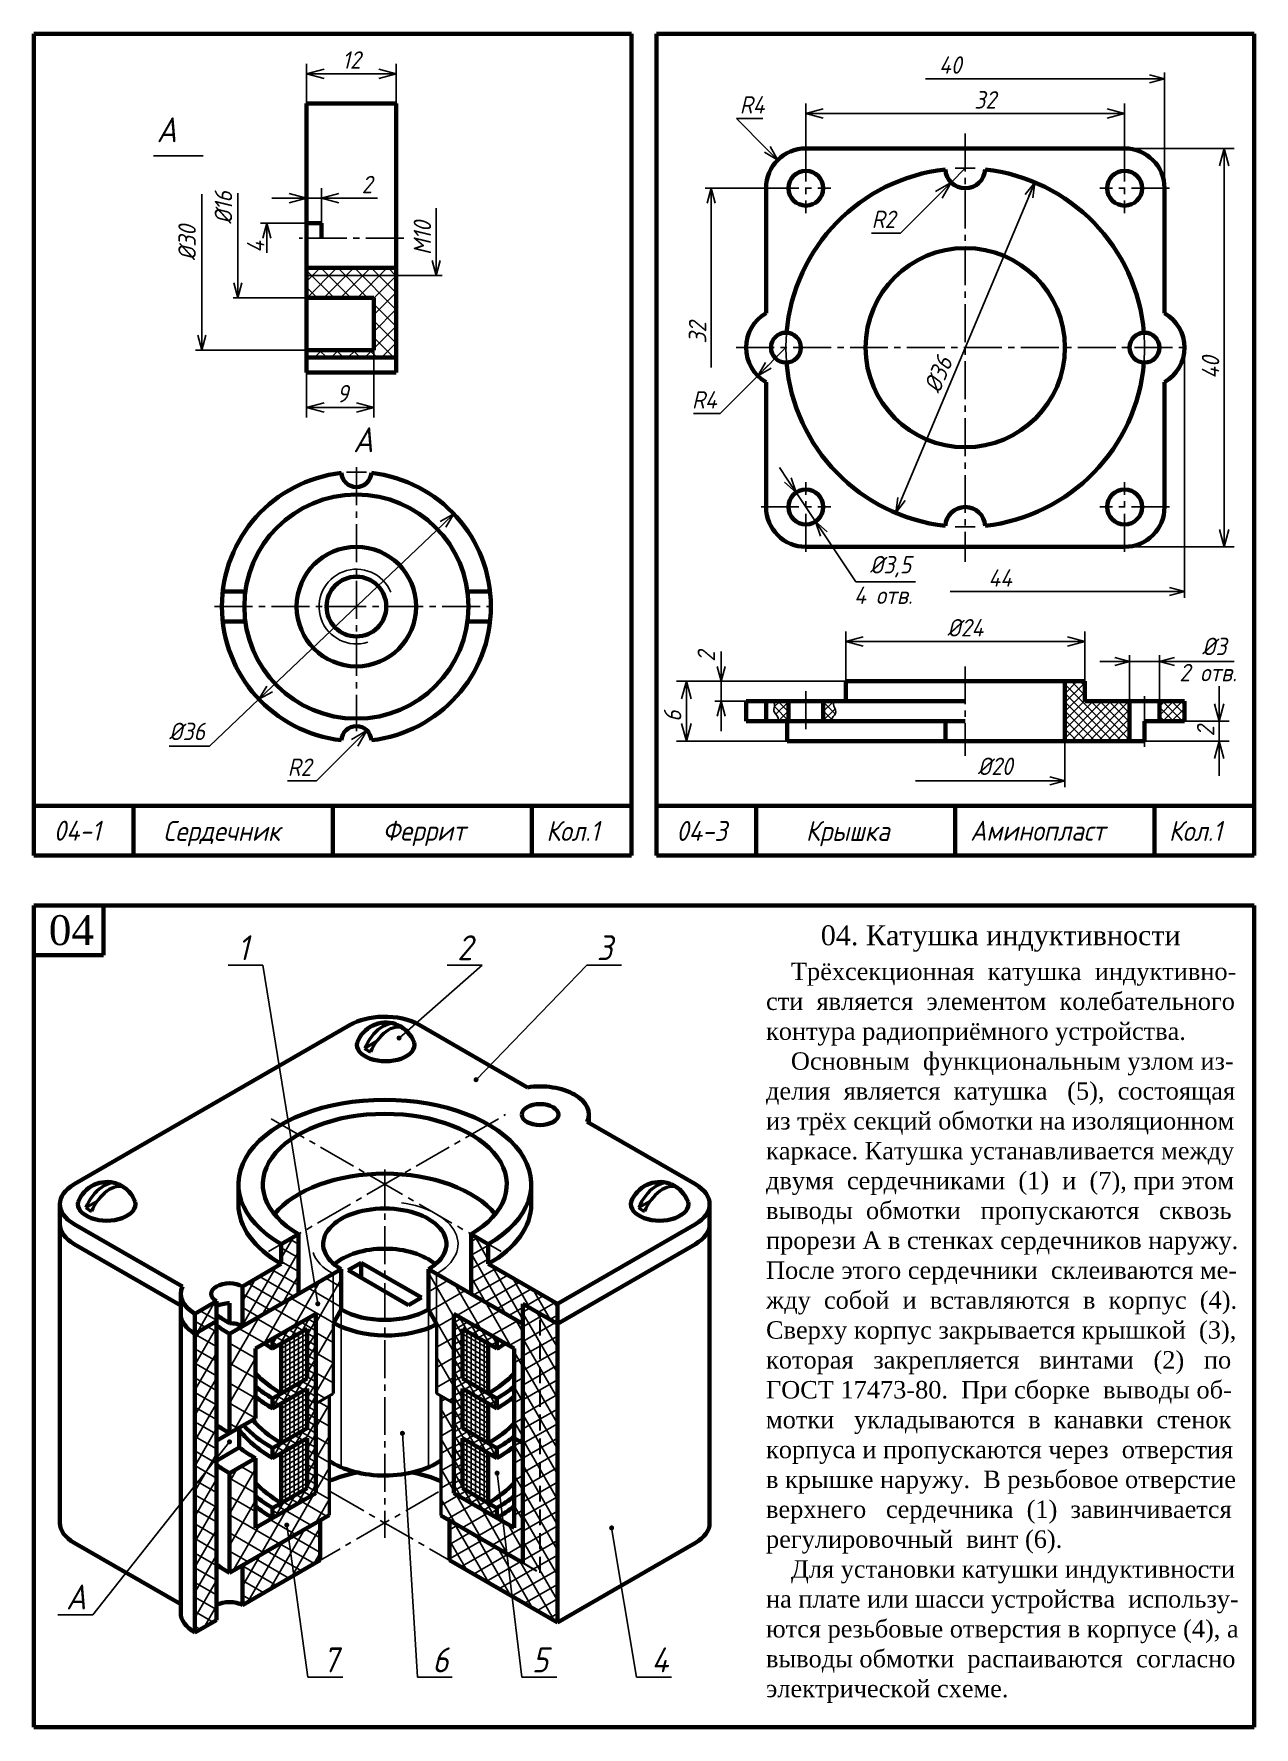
# Model space of a CAD drawing. Header units: millimetres. Extents: x -255 to 513, y 132 to 472.
# Drawn here: x -255 to -10, y 132 to 472 of the extents above; entities that cross this region are included whole.
import ezdxf

# ---------------------------------------------------------------- set-up
doc = ezdxf.new("R2010")
doc.units = ezdxf.units.MM
doc.header["$LTSCALE"] = 0.5
doc.linetypes.add('DASHED2', pattern=[9.525, 6.35, -3.175])
doc.linetypes.add('осевая2', pattern=[28.575, 19.05, -3.175, 3.175, -3.175])
doc.layers.get('Defpoints').update_dxf_attribs({"color": 5})
doc.styles.get("Standard").update_dxf_attribs({"font": 'isocpeui.ttf', "width": 0.9})
doc.styles.add('стиль1', font='TIMES.TTF')
doc.dimstyles.new('Standart 1', dxfattribs={"dimtxt": 3.5, "dimasz": 3.5, "dimexe": 2, "dimexo": 0, "dimgap": 1, "dimtad": 1, "dimtoh": 1, "dimdec": 0, "dimtxsty": 'Standard', "dimblk": 'OPEN30', "dimcen": 2.5, "dimadec": 0, "dimazin": 0, "dimtfac": 1, "dimtdec": 0, "dimtmove": 0, "dimatfit": 3, "dimldrblk": 'DOTSMALL', "dimfxl": 0, "dimarcsym": 0})
pattern_1 = [(45, (-153, 283), (-0.898026, 0.898026), []), (135, (-153, 283), (-0.898026, -0.898026), [])]

# ---------------------------------------------------------------- blocks, each defined once
blk = doc.blocks.new('_Open30')
at = {"color": 0, "linetype": 'ByBlock', "lineweight": -2}
for p, q in [((-1, 0.268), (0, 0)), ((0, 0), (-1, -0.268)), ((0, 0), (-1, 0))]:
    blk.add_line(p, q, dxfattribs=at)
blk = doc.blocks.new('*D14')
at = {"color": 0, "lineweight": -2}
for p, q in [((-17, 337.5), (-17, 341)), ((-31, 334), (-15, 334)), ((-17, 330), (-17, 334)), ((-32, 330), (-15, 330)), ((-17, 326.5), (-17, 323))]:
    blk.add_line(p, q, dxfattribs=at)
at = {"layer": 'Defpoints', "color": 0}
for p in [(-31, 334), (-17, 334), (-32, 330)]:
    blk.add_point(p, dxfattribs=at)
at = {"color": 0, "lineweight": -2, "xscale": 3.5, "yscale": 3.5, "zscale": 3.5}
for p, rotation in [((-17, 334), 270), ((-17, 330), 90)]:
    blk.add_blockref('_Open30', p, dxfattribs=dict(at, rotation=rotation))
at = {"color": 0, "lineweight": -3, "insert": (-19.75, 332), "char_height": 3.5, "attachment_point": 5, "rotation": 90}
blk.add_mtext('2', dxfattribs=at)
blk = doc.blocks.new('_DotSmall')
at = {"color": 0, "linetype": 'ByBlock', "const_width": 0.5}
blk.add_lwpolyline([(-0.0625, 0, 1), (0.0625, 0, 1)], format="xyb", close=True, dxfattribs=at)
blk = doc.blocks.new('*D15')
at = {"color": 0, "lineweight": -2}
for p, q in [((-68, 445), (-70.83, 442.17)), ((-81, 432), (-73.3, 439.7)), ((-86.85, 432), (-81, 432))]:
    blk.add_line(p, q, dxfattribs=at)
at = {"layer": 'Defpoints', "color": 0}
for p in [(-70.83, 442.17), (-68, 445)]:
    blk.add_point(p, dxfattribs=at)
at = {"color": 0, "lineweight": -2, "xscale": 3.5, "yscale": 3.5, "zscale": 3.5, "rotation": 45.00000000000176}
blk.add_blockref('_Open30', (-70.83, 442.17), dxfattribs=at)
at = {"color": 0, "insert": (-84.42, 434.75), "char_height": 3.5, "attachment_point": 5}
blk.add_mtext('R2', dxfattribs=at)
blk = doc.blocks.new('*D16')
at = {"color": 0, "lineweight": -2}
for p, q in [((-100, 450), (-100, 458)), ((-39.5, 456), (-96.5, 456)), ((-36, 450), (-36, 458))]:
    blk.add_line(p, q, dxfattribs=at)
at = {"layer": 'Defpoints', "color": 0}
for p in [(-100, 456), (-100, 450), (-36, 450)]:
    blk.add_point(p, dxfattribs=at)
at = {"color": 0, "lineweight": -2, "xscale": 3.5, "yscale": 3.5, "zscale": 3.5, "rotation": 180}
blk.add_blockref('_Open30', (-100, 456), dxfattribs=at)
at = {"color": 0, "lineweight": -2, "xscale": 3.5, "yscale": 3.5, "zscale": 3.5}
blk.add_blockref('_Open30', (-36, 456), dxfattribs=at)
at = {"color": 0, "lineweight": -3, "insert": (-64, 458.75), "char_height": 3.5, "attachment_point": 5}
blk.add_mtext('32', dxfattribs=at)
blk = doc.blocks.new('*D17')
at = {"color": 0, "lineweight": -2}
for p, q in [((-36, 449), (-14, 449)), ((-16, 372.5), (-16, 445.5)), ((-36, 369), (-14, 369))]:
    blk.add_line(p, q, dxfattribs=at)
at = {"layer": 'Defpoints', "color": 0}
for p in [(-36, 449), (-16, 449), (-36, 369)]:
    blk.add_point(p, dxfattribs=at)
at = {"color": 0, "lineweight": -2, "xscale": 3.5, "yscale": 3.5, "zscale": 3.5}
for p, rotation in [((-16, 449), 90), ((-16, 369), 270)]:
    blk.add_blockref('_Open30', p, dxfattribs=dict(at, rotation=rotation))
at = {"color": 0, "lineweight": -3, "insert": (-18.75, 405), "char_height": 3.5, "attachment_point": 5, "rotation": 90}
blk.add_mtext('40', dxfattribs=at)
blk = doc.blocks.new('*D18')
at = {"color": 0, "lineweight": -2}
for p, q in [((-92, 342), (-92, 352)), ((-44, 342), (-44, 352)), ((-88.5, 350), (-47.5, 350))]:
    blk.add_line(p, q, dxfattribs=at)
at = {"layer": 'Defpoints', "color": 0}
for p in [(-44, 350), (-92, 342), (-44, 342)]:
    blk.add_point(p, dxfattribs=at)
at = {"color": 0, "lineweight": -2, "xscale": 3.5, "yscale": 3.5, "zscale": 3.5, "rotation": 180}
blk.add_blockref('_Open30', (-92, 350), dxfattribs=at)
at = {"color": 0, "lineweight": -2, "xscale": 3.5, "yscale": 3.5, "zscale": 3.5}
blk.add_blockref('_Open30', (-44, 350), dxfattribs=at)
at = {"color": 0, "lineweight": -3, "insert": (-68, 352.75), "char_height": 3.5, "attachment_point": 5}
blk.add_mtext('%%c24', dxfattribs=at)
blk = doc.blocks.new('*D19')
at = {"color": 0, "lineweight": -2}
for p, q in [((-92, 342), (-126, 342)), ((-124, 333.5), (-124, 338.5)), ((-103.78, 330), (-126, 330))]:
    blk.add_line(p, q, dxfattribs=at)
at = {"layer": 'Defpoints', "color": 0}
for p in [(-124, 342), (-92, 342), (-103.78, 330)]:
    blk.add_point(p, dxfattribs=at)
at = {"color": 0, "lineweight": -2, "xscale": 3.5, "yscale": 3.5, "zscale": 3.5}
for p, rotation in [((-124, 342), 90), ((-124, 330), 270)]:
    blk.add_blockref('_Open30', p, dxfattribs=dict(at, rotation=rotation))
at = {"color": 0, "lineweight": -3, "insert": (-126.75, 335), "char_height": 3.5, "attachment_point": 5, "rotation": 90}
blk.add_mtext('6', dxfattribs=at)
blk = doc.blocks.new('*D20')
at = {"color": 0, "lineweight": -2}
for p, q in [((-203.74, 439), (-207.24, 439)), ((-200.24, 434), (-200.24, 441)), ((-200.24, 439), (-197.24, 439)), ((-197.24, 434), (-197.24, 441)), ((-193.74, 439), (-186.01, 439))]:
    blk.add_line(p, q, dxfattribs=at)
at = {"layer": 'Defpoints', "color": 0}
for p in [(-197.24, 439), (-200.24, 434), (-197.24, 434)]:
    blk.add_point(p, dxfattribs=at)
at = {"color": 0, "lineweight": -2, "xscale": 3.5, "yscale": 3.5, "zscale": 3.5}
blk.add_blockref('_Open30', (-200.24, 439), dxfattribs=at)
at = {"color": 0, "lineweight": -2, "xscale": 3.5, "yscale": 3.5, "zscale": 3.5, "rotation": 180}
blk.add_blockref('_Open30', (-197.24, 439), dxfattribs=at)
at = {"color": 0, "lineweight": -3, "insert": (-188.12, 441.75), "char_height": 3.5, "attachment_point": 5}
blk.add_mtext('2', dxfattribs=at)
blk = doc.blocks.new('*D21')
at = {"color": 0, "lineweight": -2}
for p, q in [((-200.24, 458), (-200.24, 466)), ((-182.24, 458), (-182.24, 466)), ((-185.74, 464), (-196.74, 464))]:
    blk.add_line(p, q, dxfattribs=at)
at = {"layer": 'Defpoints', "color": 0}
for p in [(-200.24, 464), (-200.24, 458), (-182.24, 458)]:
    blk.add_point(p, dxfattribs=at)
at = {"color": 0, "lineweight": -2, "xscale": 3.5, "yscale": 3.5, "zscale": 3.5, "rotation": 180}
blk.add_blockref('_Open30', (-200.24, 464), dxfattribs=at)
at = {"color": 0, "lineweight": -2, "xscale": 3.5, "yscale": 3.5, "zscale": 3.5}
blk.add_blockref('_Open30', (-182.24, 464), dxfattribs=at)
at = {"color": 0, "lineweight": -3, "insert": (-191.24, 466.75), "char_height": 3.5, "attachment_point": 5}
blk.add_mtext('12', dxfattribs=at)
blk = doc.blocks.new('*D22')
at = {"color": 0, "lineweight": -2}
for p, q in [((-198.24, 322), (-190.6, 329.65)), ((-204.09, 322), (-198.24, 322))]:
    blk.add_line(p, q, dxfattribs=at)
at = {"layer": 'Defpoints', "color": 0}
for p in [(-190.24, 330), (-188.12, 332.12)]:
    blk.add_point(p, dxfattribs=at)
at = {"color": 0, "lineweight": -2, "xscale": 3.5, "yscale": 3.5, "zscale": 3.5, "rotation": 44.99999999999652}
blk.add_blockref('_Open30', (-188.12, 332.12), dxfattribs=at)
at = {"color": 0, "insert": (-201.67, 324.75), "char_height": 3.5, "attachment_point": 5}
blk.add_mtext('R2', dxfattribs=at)
blk = doc.blocks.new('*D23')
at = {"color": 0, "lineweight": -2}
for p, q in [((-186.74, 408.5), (-186.74, 395)), ((-200.24, 404), (-200.24, 395)), ((-190.24, 397), (-196.74, 397))]:
    blk.add_line(p, q, dxfattribs=at)
at = {"layer": 'Defpoints', "color": 0}
for p in [(-186.74, 408.5), (-200.24, 404), (-200.24, 397)]:
    blk.add_point(p, dxfattribs=at)
at = {"color": 0, "lineweight": -2, "xscale": 3.5, "yscale": 3.5, "zscale": 3.5, "rotation": 180}
blk.add_blockref('_Open30', (-200.24, 397), dxfattribs=at)
at = {"color": 0, "lineweight": -2, "xscale": 3.5, "yscale": 3.5, "zscale": 3.5}
blk.add_blockref('_Open30', (-186.74, 397), dxfattribs=at)
at = {"color": 0, "lineweight": -3, "insert": (-193, 399.75), "char_height": 3.5, "attachment_point": 5}
blk.add_mtext('9', dxfattribs=at)

msp = doc.modelspace()

# ---------------------------------------------------------------- hatches: boundary and pattern name
at = {"lineweight": -3}
h = msp.add_hatch(dxfattribs=at)
h.set_pattern_fill('ANSI37', scale=0.75, style=0)
h.set_pattern_definition([(45, (-285, 287), (-1.683798, 1.683798), []), (135, (-285, 287), (-1.683798, -1.683798), [])])
h.paths.add_polyline_path([(-182.24, 423.5), (-182.24, 425), (-200.24, 425), (-200.24, 423.5)])
h.paths.add_polyline_path([(-200.24, 423.5), (-200.24, 419), (-186.74, 419), (-186.74, 408.5), (-200.24, 408.5), (-200.24, 407), (-182.24, 407), (-182.24, 423.5)])
h = msp.add_hatch()
h.set_pattern_fill('ANSI37', scale=0.4, style=0)
h.set_pattern_definition(pattern_1)
h.paths.add_polyline_path([(-35, 330), (-35, 338), (-44, 338), (-44, 342), (-48, 342), (-48, 330)])
h.paths.add_polyline_path([(-29, 338), (-29, 334), (-24, 334), (-24, 338)])
h = msp.add_hatch()
h.set_pattern_fill('ANSI37', scale=0.4, style=0)
h.set_pattern_definition(pattern_1)
edge = h.paths.add_edge_path()
edge.add_line((-103.5, 338), (-106.57, 338))
edge.add_spline(control_points=[(-106.57, 338), (-106.42, 337.78), (-106.13, 337.19), (-106.75, 335.92), (-105.52, 335.03), (-105.53, 334.28), (-105.58, 334)], knot_values=[0.508765, 0.508765, 0.508765, 0.508765, 1.265776, 2.513024, 4.013989, 4.850165, 4.850165, 4.850165, 4.850165], degree=3, periodic=0)
edge.add_line((-105.58, 334), (-103.5, 334))
edge.add_line((-103.5, 334), (-103.5, 338))
edge = h.paths.add_edge_path()
edge.add_line((-96.5, 334), (-94.94, 334))
edge.add_spline(control_points=[(-94.94, 334), (-94.91, 334.2), (-94.72, 334.87), (-93.44, 335.79), (-94.74, 337.17), (-94.37, 337.81), (-94.19, 338)], knot_values=[0.829561, 0.829561, 0.829561, 0.829561, 1.449533, 2.918041, 4.549482, 5.32009, 5.32009, 5.32009, 5.32009], degree=3, periodic=0)
edge.add_line((-94.19, 338), (-96.5, 338))
edge.add_line((-96.5, 338), (-96.5, 334))
h = msp.add_hatch(dxfattribs=at)
h.set_pattern_fill('ANSI37', scale=0.75, angle=15, style=0)
h.set_pattern_definition([(60, (-285, 112), (-2.062223, 1.190625), []), (150, (-285, 112), (-1.190625, -2.062223), [])])
h.paths.add_polyline_path([(-201.86, 219), (-201.86, 231), (-205.33, 229), (-205.33, 225), (-213.12, 220.5), (-213.12, 212.5)])
h.paths.add_polyline_path([(-222.65, 215), (-222.65, 211), (-218.32, 213.5), (-218.32, 217.5)])
h = msp.add_hatch(dxfattribs=at)
h.set_pattern_fill('ANSI37', scale=0.75, angle=75, style=0)
h.set_pattern_definition([(120, (-285, 112), (-2.062223, -1.190625), []), (210, (-285, 112), (1.190625, -2.062223), [])])
h.paths.add_polyline_path([(-156.83, 213), (-156.83, 217), (-149.9, 213), (-149.9, 217), (-163.76, 225), (-163.76, 229), (-167.22, 231), (-167.22, 219)])
h = msp.add_hatch(dxfattribs=at)
h.set_pattern_fill('ANSI37', scale=1.1, angle=105, style=0)
h.set_pattern_definition([(150, (-285, 112), (-1.74625, -3.02459), []), (240, (-285, 112), (3.02459, -1.74625), [])])
h.paths.add_polyline_path([(-194.93, 213), (-194.93, 223), (-215.72, 211), (-215.72, 191), (-210.52, 194), (-210.52, 208), (-198.4, 215), (-198.4, 197), (-194.93, 199)])
h.paths.add_polyline_path([(-193.29, 223.95), (-194.93, 223), (-194.93, 213), (-193.29, 215.85)])
h = msp.add_hatch(dxfattribs=at)
h.set_pattern_fill('ANSI37', scale=1.1, angle=165, style=0)
h.set_pattern_definition([(210, (-285, 112), (1.74625, -3.024594), []), (300, (-285, 112), (3.024594, 1.74625), [])])
h.paths.add_polyline_path([(-174.15, 223), (-174.15, 213), (-174.15, 199), (-170.68, 197), (-170.68, 215), (-158.56, 208), (-158.56, 190), (-156.83, 189), (-156.83, 213)])
h.paths.add_polyline_path([(-174.15, 223), (-175.79, 223.95), (-175.79, 215.85), (-174.15, 213)])
h = msp.add_hatch(dxfattribs=at)
h.set_pattern_fill('ANSI37', scale=0.4, angle=15, style=0)
h.set_pattern_definition([(60, (-285, 112), (-1.099852, 0.635), []), (150, (-285, 112), (-0.635, -1.099852), [])])
h.paths.add_polyline_path([(-200.13, 200), (-200.13, 192), (-207.06, 188), (-207.06, 186), (-200.13, 190), (-200.13, 180), (-207.06, 176), (-207.06, 174), (-198.4, 179), (-198.4, 215), (-207.06, 210), (-207.06, 208), (-200.13, 212), (-200.13, 202), (-207.06, 198), (-207.06, 196)])
h = msp.add_hatch(dxfattribs=at)
h.set_pattern_fill('ANSI37', scale=0.8, angle=75, style=0)
h.set_pattern_definition([(120, (-285, 112), (-2.199705, -1.27), []), (210, (-285, 112), (1.27, -2.199705), [])])
h.paths.add_polyline_path([(-149.9, 213), (-156.83, 217), (-156.83, 165), (-171.55, 173.5), (-171.55, 165.5), (-149.9, 153)])
h = msp.add_hatch(dxfattribs=at)
h.set_pattern_fill('ANSI37', scale=0.4, angle=75, style=0)
h.set_pattern_definition([(120, (-285, 112), (-1.099852, -0.635), []), (210, (-285, 112), (0.635, -1.099852), [])])
h.paths.add_polyline_path([(-170.68, 179), (-162.02, 174), (-162.02, 176), (-168.95, 180), (-168.95, 190), (-162.02, 186), (-162.02, 188), (-168.95, 192), (-168.95, 200), (-162.02, 196), (-162.02, 198), (-168.95, 202), (-168.95, 212), (-162.02, 208), (-162.02, 210), (-170.68, 215)])
h = msp.add_hatch(dxfattribs=at)
h.set_pattern_fill('ANSI37', scale=0.8, angle=15, style=0)
h.set_pattern_definition([(60, (-285, 112), (-2.199705, 1.27), []), (150, (-285, 112), (-1.27, -2.199705), [])])
h.paths.add_polyline_path([(-203.84, 169.86), (-202.82, 162.45), (-197.53, 165.5), (-197.53, 173.5)])
h.paths.add_polyline_path([(-213.12, 164.5), (-213.12, 156.5), (-202.82, 162.45), (-203.84, 169.86)])
h.paths.add_polyline_path([(-218.32, 153.5), (-218.32, 213.5), (-222.65, 211), (-222.65, 151)])
h = msp.add_hatch(dxfattribs=at)
h.set_pattern_fill('ANSI37', angle=15, style=0)
h.set_pattern_definition([(60, (-285, 112), (-2.74963, 1.5875), []), (150, (-285, 112), (-1.5875, -2.74963), [])])
h.paths.add_polyline_path([(-210.52, 172), (-210.52, 186), (-215.72, 183), (-215.72, 163), (-202.76, 170.48), (-202.98, 172.75, -0.442761), (-203.25, 173, -1), (-202.75, 173, -0.386231), (-202.98, 172.75), (-202.76, 170.48), (-195.73, 174.54), (-195.73, 198.54), (-198.4, 197), (-198.4, 179)])
h = msp.add_hatch(dxfattribs=at)
h.set_pattern_fill('ANSI37', scale=0.95, angle=75, style=0)
h.set_pattern_definition([(120, (-285, 112), (-2.61215, -1.508125), []), (210, (-285, 112), (1.508125, -2.61215), [])])
h.paths.add_polyline_path([(-156.83, 165), (-156.83, 189), (-158.56, 190), (-158.56, 172), (-170.68, 179), (-170.68, 197), (-173.27, 198.49), (-173.27, 174.49)])

# ---------------------------------------------------------------- linework, layer by layer
at = {"color": 7, "lineweight": 60}
for p, q in [((-255, 472), (-255, 307)), ((-255, 472), (-135, 472)), ((-135, 472), (-135, 307)), ((-130, 472), (-130, 307)), ((-10, 472), (-130, 472)), ((-10, 307), (-10, 472)), ((-200.24, 458), (-182.24, 458)), ((-200.24, 404), (-200.24, 458)), ((-182.24, 458), (-182.24, 404)), ((-36, 449), (-100, 449)), ((-108, 441), (-108, 415.93)), ((-28, 415.93), (-28, 441)), ((-200.24, 434), (-197.24, 434)), ((-197.24, 434), (-197.24, 431)), ((-182.24, 425), (-200.24, 425)), ((-186.74, 419), (-200.24, 419)), ((-186.74, 408.5), (-186.74, 419)), ((-186.74, 408.5), (-200.24, 408.5)), ((-182.24, 407), (-200.24, 407)), ((-182.24, 404), (-200.24, 404)), ((-108, 402.07), (-108, 377)), ((-28, 377), (-28, 402.07)), ((-100, 369), (-36, 369)), ((-212.54, 360), (-217.07, 360)), ((-167.94, 360), (-163.41, 360)), ((-212.54, 354), (-217.07, 354)), ((-167.94, 354), (-163.41, 354)), ((-92, 342), (-92, 338)), ((-92, 342), (-44, 342)), ((-48, 342), (-48, 330)), ((-44, 342), (-44, 338)), ((-112, 338), (-112, 334)), ((-68, 338), (-112, 338)), ((-108, 334), (-108, 338)), ((-103.5, 338), (-103.5, 334)), ((-96.5, 338), (-96.5, 334)), ((-44, 338), (-24, 338)), ((-35, 338), (-35, 330)), ((-29, 338), (-29, 334)), ((-24, 338), (-24, 334)), ((-68, 334), (-112, 334)), ((-103.78, 334), (-103.78, 330)), ((-71.99, 334), (-71.99, 330)), ((-32, 334), (-24, 334)), ((-32, 334), (-32, 330)), ((-32, 330), (-103.78, 330)), ((-255, 317), (-255, 307)), ((-255, 317), (-255, 307)), ((-255, 317), (-135, 317)), ((-235, 317), (-235, 307)), ((-195, 317), (-195, 307)), ((-155, 317), (-155, 307)), ((-135, 317), (-135, 307)), ((-130, 317), (-130, 307)), ((-10, 317), (-130, 317)), ((-110, 317), (-110, 307)), ((-70, 317), (-70, 307)), ((-30, 317), (-30, 307)), ((-135, 307), (-255, 307)), ((-130, 307), (-10, 307)), ((-255, 132), (-255, 297)), ((-255, 297), (-10, 297)), ((-255, 132), (-255, 297)), ((-241, 287), (-241, 297)), ((-10, 297), (-10, 132)), ((-255, 287), (-241, 287)), ((-246.89, 241), (-191.47, 273)), ((-155.9, 260.46), (-177.61, 273)), ((-122.19, 241), (-143.9, 253.54)), ((-143.57, 255), (-143.57, 253.34)), ((-213.93, 237), (-213.93, 241)), ((-155.15, 237), (-155.15, 241)), ((-249.76, 173), (-249.76, 237)), ((-119.32, 173), (-119.32, 237)), ((-246.89, 233), (-225.18, 220.46)), ((-122.19, 233), (-149.9, 217)), ((-246.89, 229), (-225.52, 216.66)), ((-205.33, 229), (-201.86, 231)), ((-205.33, 225), (-205.33, 229)), ((-201.86, 231), (-201.86, 219)), ((-167.22, 231), (-167.22, 219)), ((-163.76, 229), (-167.22, 231)), ((-163.76, 225), (-163.76, 229)), ((-122.19, 229), (-149.9, 213)), ((-213.12, 220.5), (-205.33, 225)), ((-189.3, 225.25), (-191.9, 223.75)), ((-189.3, 225.25), (-177.18, 218.25)), ((-189.3, 225.25), (-189.3, 222.25)), ((-163.76, 225), (-149.9, 217)), ((-193.29, 223.95), (-215.72, 211)), ((-193.29, 223.95), (-193.29, 215.85)), ((-191.9, 223.75), (-179.78, 216.75)), ((-175.79, 223.95), (-175.79, 215.85)), ((-175.79, 223.95), (-156.83, 213)), ((-225.52, 219), (-225.52, 155)), ((-213.12, 220.5), (-213.12, 212.5)), ((-179.78, 216.75), (-177.18, 218.25)), ((-222.65, 215), (-218.32, 217.5)), ((-222.65, 215), (-222.65, 151)), ((-218.32, 217.5), (-218.32, 153.5)), ((-215.72, 213.12), (-215.72, 217.12)), ((-210.52, 208), (-198.4, 215)), ((-198.4, 179), (-198.4, 215)), ((-193.29, 215.85), (-194.93, 213)), ((-175.79, 215.85), (-174.15, 213)), ((-170.68, 179), (-170.68, 215)), ((-158.56, 208), (-170.68, 215)), ((-156.83, 165), (-156.83, 217)), ((-156.83, 217), (-149.9, 213)), ((-149.9, 217), (-149.9, 153)), ((-222.65, 211), (-218.32, 213.5)), ((-215.72, 211), (-215.72, 191)), ((-200.13, 212), (-207.06, 208)), ((-200.13, 202), (-200.13, 212)), ((-168.95, 212), (-162.02, 208)), ((-168.95, 202), (-168.95, 212)), ((-210.52, 208), (-210.52, 194)), ((-207.06, 208), (-207.06, 210)), ((-205.33, 209), (-205.33, 199)), ((-163.76, 209), (-163.76, 199)), ((-162.02, 208), (-162.02, 210)), ((-158.56, 208), (-158.56, 172)), ((-207.06, 198), (-200.13, 202)), ((-162.02, 198), (-168.95, 202)), ((-200.13, 200), (-207.06, 196)), ((-207.06, 196), (-207.06, 198)), ((-200.13, 192), (-200.13, 200)), ((-168.95, 192), (-168.95, 200)), ((-168.95, 200), (-162.02, 196)), ((-162.02, 196), (-162.02, 198)), ((-215.72, 191), (-210.52, 194)), ((-205.33, 197), (-205.33, 189)), ((-163.76, 197), (-163.76, 189)), ((-215.72, 191), (-218.32, 189.5)), ((-213.75, 188.13), (-213.75, 192.13)), ((-207.06, 188), (-200.13, 192)), ((-162.02, 188), (-168.95, 192)), ((-213.75, 188.13), (-218.32, 185.5)), ((-200.13, 190), (-207.06, 186)), ((-207.06, 186), (-207.06, 188)), ((-200.13, 180), (-200.13, 190)), ((-168.95, 180), (-168.95, 190)), ((-168.95, 190), (-162.02, 186)), ((-162.02, 186), (-162.02, 188)), ((-156.83, 189), (-158.56, 190)), ((-215.72, 183), (-210.52, 186)), ((-210.52, 186), (-210.52, 172)), ((-205.33, 177), (-205.33, 187)), ((-163.76, 177), (-163.76, 187)), ((-215.72, 183), (-215.72, 163)), ((-210.52, 172), (-198.4, 179)), ((-207.06, 176), (-200.13, 180)), ((-158.56, 172), (-170.68, 179)), ((-162.02, 176), (-168.95, 180)), ((-215.72, 163), (-195.69, 174.56)), ((-207.06, 174), (-207.06, 176)), ((-197.53, 173.5), (-197.53, 165.5)), ((-173.27, 174.49), (-156.83, 165)), ((-171.55, 173.5), (-171.55, 165.5)), ((-162.02, 174), (-162.02, 176)), ((-225.52, 156.66), (-246.89, 169)), ((-149.9, 153), (-122.19, 169)), ((-197.53, 165.5), (-213.12, 156.5)), ((-213.12, 164.5), (-213.12, 156.5)), ((-149.9, 153), (-171.55, 165.5)), ((-218.32, 153.5), (-222.65, 151)), ((-10, 132), (-255, 132))]:
    msp.add_line(p, q, dxfattribs=at)
at = {"color": 7, "lineweight": -3}
for p, q in [((-31, 463), (-76, 463)), ((-28, 441), (-28, 464.25)), ((-113.94, 455), (-107.76, 448.79)), ((-108.64, 455), (-113.94, 455)), ((-221, 447.54), (-231, 447.54)), ((-54.04, 442.18), (-80.8, 378.58)), ((-221.3, 411.5), (-221.3, 439.82)), ((-214.03, 422), (-214.03, 440)), ((-109, 441), (-120.25, 441)), ((-119.8, 438), (-119, 441)), ((-119, 441), (-118.2, 438)), ((-119, 441), (-119, 438)), ((-174.24, 426.5), (-174.24, 435.5)), ((-119, 438), (-119, 405)), ((-200.24, 434), (-209.49, 434)), ((-208.24, 434), (-208.24, 431)), ((-208.24, 428), (-208.24, 434)), ((-200.24, 419), (-214.97, 419)), ((-200.24, 408.5), (-222.55, 408.5)), ((-104, 409), (-109.66, 403.34)), ((-24, 409), (-24, 358.75)), ((-117.24, 395.76), (-109.66, 403.34)), ((-122.54, 395.76), (-117.24, 395.76)), ((-103.61, 382.41), (-105.27, 384.9)), ((-192.24, 384), (-188.24, 384)), ((-173.4, 374.11), (-170.67, 375.6)), ((-170.67, 375.6), (-172.84, 373.53)), ((-170.67, 375.6), (-172.29, 372.95)), ((-172.84, 373.53), (-209.82, 338.4)), ((-90, 362), (-96.39, 371.59)), ((-78, 362), (-90, 362)), ((-27, 360), (-71, 360)), ((-117, 345), (-117, 348)), ((-35, 338), (-35, 347.25)), ((-29, 338), (-29, 347.25)), ((-14, 346), (-41, 346)), ((-209.82, 338.4), (-208.2, 341.05)), ((-113, 342), (-118.25, 342)), ((-117, 338), (-117, 342)), ((-219.72, 329), (-209.82, 338.4)), ((-207.09, 339.89), (-209.82, 338.4)), ((-112, 338), (-118.25, 338)), ((-117, 335), (-117, 332)), ((-48, 330), (-48, 320.75)), ((-227.81, 329), (-219.72, 329)), ((-51, 322), (-78, 322)), ((-209, 285), (-216, 285)), ((-198, 217), (-209, 285)), ((-181.68, 270.37), (-165, 285)), ((-172, 285), (-165, 285)), ((-166.22, 262), (-144, 285)), ((-137, 285), (-144, 285)), ((-193.29, 215.85), (-193.29, 184.18)), ((-175.79, 215.85), (-175.79, 184.18)), ((-200.13, 211), (-205.33, 208)), ((-201.86, 211), (-201.86, 201)), ((-201, 211.5), (-201, 201.5)), ((-168.95, 211), (-163.76, 208)), ((-168.09, 211.5), (-168.09, 201.5)), ((-167.22, 211), (-167.22, 201)), ((-200.13, 210), (-205.33, 207)), ((-200.13, 209), (-205.33, 206)), ((-200.13, 208), (-205.33, 205)), ((-204.46, 209.5), (-204.46, 199.5)), ((-203.59, 210), (-203.59, 200)), ((-202.73, 210.5), (-202.73, 200.5)), ((-168.95, 210), (-163.76, 207)), ((-168.95, 209), (-163.76, 206)), ((-168.95, 208), (-163.76, 205)), ((-166.35, 210.5), (-166.35, 200.5)), ((-165.49, 210), (-165.49, 200)), ((-164.62, 209.5), (-164.62, 199.5)), ((-200.13, 207), (-205.33, 204)), ((-200.13, 206), (-205.33, 203)), ((-200.13, 205), (-205.33, 202)), ((-168.95, 207), (-163.76, 204)), ((-168.95, 206), (-163.76, 203)), ((-168.95, 205), (-163.76, 202)), ((-200.13, 204), (-205.33, 201)), ((-200.13, 203), (-205.33, 200)), ((-168.95, 204), (-163.76, 201)), ((-168.95, 203), (-163.76, 200)), ((-200.13, 199), (-205.33, 196)), ((-200.13, 198), (-205.33, 195)), ((-204.46, 197.5), (-204.46, 189.5)), ((-203.59, 198), (-203.59, 190)), ((-202.73, 198.5), (-202.73, 190.5)), ((-201.86, 199), (-201.86, 191)), ((-201, 199.5), (-201, 191.5)), ((-168.95, 199), (-163.76, 196)), ((-168.95, 198), (-163.76, 195)), ((-168.09, 199.5), (-168.09, 191.5)), ((-167.22, 199), (-167.22, 191)), ((-166.35, 198.5), (-166.35, 190.5)), ((-165.49, 198), (-165.49, 190)), ((-164.62, 197.5), (-164.62, 189.5)), ((-200.13, 197), (-205.33, 194)), ((-200.13, 196), (-205.33, 193)), ((-200.13, 195), (-205.33, 192)), ((-200.13, 194), (-205.33, 191)), ((-168.95, 197), (-163.76, 194)), ((-168.95, 196), (-163.76, 193)), ((-168.95, 195), (-163.76, 192)), ((-168.95, 194), (-163.76, 191)), ((-200.13, 193), (-205.33, 190)), ((-181, 191), (-178, 142)), ((-168.95, 193), (-163.76, 190)), ((-215.71, 189.29), (-243.16, 154.55)), ((-200.13, 189), (-205.33, 186)), ((-200.13, 188), (-205.33, 185)), ((-204.46, 177.5), (-204.46, 187.5)), ((-203.59, 178), (-203.59, 188)), ((-202.73, 178.5), (-202.73, 188.5)), ((-201.86, 179), (-201.86, 189)), ((-201, 179.5), (-201, 189.5)), ((-168.95, 189), (-163.76, 186)), ((-168.95, 188), (-163.76, 185)), ((-168.09, 179.5), (-168.09, 189.5)), ((-167.22, 179), (-167.22, 189)), ((-166.35, 178.5), (-166.35, 188.5)), ((-165.49, 178), (-165.49, 188)), ((-164.62, 177.5), (-164.62, 187.5)), ((-200.13, 187), (-205.33, 184)), ((-200.13, 186), (-205.33, 183)), ((-200.13, 185), (-205.33, 182)), ((-200.13, 184), (-205.33, 181)), ((-168.95, 187), (-163.76, 184)), ((-168.95, 186), (-163.76, 183)), ((-168.95, 185), (-163.76, 182)), ((-168.95, 184), (-163.76, 181)), ((-200.13, 183), (-205.33, 180)), ((-200.13, 182), (-205.33, 179)), ((-200.13, 181), (-205.33, 178)), ((-168.95, 183), (-163.76, 180)), ((-168.95, 182), (-163.76, 179)), ((-168.95, 181), (-163.76, 178)), ((-162, 183), (-157, 142)), ((-204.22, 172.59), (-200, 142)), ((-139, 172), (-134, 142)), ((-243.16, 154.55), (-250.16, 154.55)), ((-193, 142), (-200, 142)), ((-171, 142), (-178, 142)), ((-157, 142), (-150, 142)), ((-127, 142), (-134, 142))]:
    msp.add_line(p, q, dxfattribs=at)
at = {"color": 7, "linetype": 'осевая2', "lineweight": -3, "ltscale": 0.8}
for p, q in [((-100, 450), (-100, 436)), ((-68, 452), (-68, 366)), ((-36, 450), (-36, 436)), ((-109, 441), (-95, 441)), ((-27, 441), (-41, 441)), ((-180.74, 431), (-201.74, 431)), ((-114, 409), (-23, 409)), ((-190.24, 385), (-190.24, 332)), ((-100, 368), (-100, 382)), ((-36, 368), (-36, 382)), ((-109, 377), (-95, 377)), ((-27, 377), (-41, 377)), ((-218.74, 357), (-161.74, 357)), ((-68, 345), (-68, 327)), ((-100, 340), (-100, 332)), ((-32, 339), (-32, 328)), ((-207.92, 227.5), (-160.29, 255)), ((-161.16, 227.5), (-207.92, 254.5)), ((-184.54, 244), (-184.54, 170))]:
    msp.add_line(p, q, dxfattribs=at)
at = {"color": 7}
for p, q in [((-70, 445), (-66, 445)), ((-174.24, 425), (-174.24, 437)), ((-182.24, 423.5), (-200.24, 423.5)), ((-182.24, 423.5), (-172.99, 423.5)), ((-101.94, 379.91), (-98.06, 374.09)), ((-70, 373), (-66, 373)), ((-194.93, 223), (-194.93, 213)), ((-174.15, 223), (-174.15, 213)), ((-210.52, 186), (-210.52, 186))]:
    msp.add_line(p, q, dxfattribs=at)
at = {"color": 7, "lineweight": 50}
for p, q in [((-188.58, 268.34), (-186.21, 269.71)), ((-244.58, 236.34), (-242.21, 237.71)), ((-133.58, 236.34), (-131.21, 237.71)), ((-194.93, 213), (-194.93, 199)), ((-174.15, 213), (-174.15, 199)), ((-198.4, 197), (-194.93, 199)), ((-195.73, 198.54), (-195.73, 174.54)), ((-170.68, 197), (-174.15, 199)), ((-173.27, 198.49), (-173.27, 174.49))]:
    msp.add_line(p, q, dxfattribs=at)
at = {"color": 7, "linetype": 'DASHED2', "lineweight": 30}
for p, q in [((-153.36, 163), (-153.36, 215)), ((-156.83, 165), (-153.36, 163))]:
    msp.add_line(p, q, dxfattribs=at)
at = {"color": 6}
msp.add_line((-214.38, 185.86), (-214.38, 185.86), dxfattribs=at)
at = {"color": 7, "linetype": 'осевая2', "ltscale": 0.8}
for p, q in [((-200.13, 164), (-173.27, 179.51)), ((-168.95, 164), (-195.73, 179.46))]:
    msp.add_line(p, q, dxfattribs=at)
at = {"color": 7}
msp.add_lwpolyline([(-221, 447.54), (-225.01, 447.52)], dxfattribs=at)
at = {"color": 7, "const_width": 0.5}
for points in [[(-181.93, 270.37, 1), (-181.43, 270.37, 1)], [(-166.47, 262, 1), (-165.97, 262, 1)], [(-198.25, 217, 1), (-197.75, 217, 1)], [(-181.25, 191, 1), (-180.75, 191, 1)], [(-215.96, 189.29, 1), (-215.46, 189.29, 1)], [(-162.25, 183, 1), (-161.75, 183, 1)], [(-204.47, 172.59, 1), (-203.97, 172.59, 1)], [(-139.25, 172, 1), (-138.75, 172, 1)]]:
    msp.add_lwpolyline(points, format="xyb", close=True, dxfattribs=at)
at = {"color": 7, "lineweight": 60}
for centre, radius in [((-100, 441), 3.5), ((-36, 441), 3.5), ((-68, 409), 20), ((-104, 409), 3), ((-32, 409), 3), ((-190.24, 357), 22.5), ((-100, 377), 3.5), ((-36, 377), 3.5), ((-190.24, 357), 12), ((-190.24, 357), 6)]:
    msp.add_circle(centre, radius, dxfattribs=at)
for centre, radius, start, end in [((-100, 441), 8, 90, 180), ((-36, 441), 8, 0, 90), ((-68, 409), 36, 96.3695, 175.224), ((-68, 445), 4, 183.1847, 356.8153), ((-68, 409), 36, 4.776, 83.6305), ((-104, 409), 8, 120, 240), ((-32, 409), 8, 300, 60), ((-68, 409), 36, 184.776, 263.6305), ((-68, 409), 36, 276.3695, 355.224), ((-190.24, 357), 27, 96.3695, 263.6305), ((-190.24, 384), 3, 183.1847, 356.8153), ((-190.24, 357), 27, 276.3695, 83.6305), ((-100, 377), 8, 180, 270), ((-68, 373), 4, 3.1847, 176.8153), ((-36, 377), 8, 270, 0), ((-190.24, 330), 3, 3.1847, 176.8153), ((-184.27, 267.22), 6.25, 71.7748, 158.9434), ((-184.73, 267.1), 6.53, 21.2798, 64.9141), ((-240.27, 235.22), 6.25, 71.7748, 158.9434), ((-129.27, 235.22), 6.25, 71.7748, 158.9434), ((-240.73, 235.1), 6.53, 21.2798, 64.9141), ((-129.73, 235.1), 6.53, 21.2798, 64.9141)]:
    msp.add_arc(centre, radius, start, end, dxfattribs=at)
at = {"color": 7, "lineweight": -3}
for centre, radius, start, end in [((-68, 409), 36, 176.0203, 183.9797), ((-190.24, 357), 7.5, 22.5023, 287.7581)]:
    msp.add_arc(centre, radius, start, end, dxfattribs=at)
at = {"color": 7}
for start, end in [(173.6305, 175.224), (4.776, 6.3695), (356.0203, 3.9797), (184.776, 186.3695), (353.6305, 355.224)]:
    msp.add_arc((-68, 409), 36, start, end, dxfattribs=at)
at = {"color": 7, "lineweight": 60}
for centre, major_axis, start_param, end_param in [((-184.54, 269), (-9.8, 0), 4.759247, 5.497787), ((-184.54, 269), (-9.8, 0), 3.926991, 4.759247), ((-184.37, 269.03), (5.78, 0), 3.010347, 6.414431), ((-184.54, 241), (-29.39, 0), 2.356194, 7.068583), ((-153.36, 255), (-9.8, 0), 2.879793, 4.974188), ((-184.54, 241), (-24.49, 0), 2.356194, 7.068583), ((-184.54, 229), (-24.49, 0), 3.579742, 5.845036), ((-239.97, 237), (-9.8, 0), 5.497787, 7.068583), ((-240.37, 237.03), (5.78, 0), 3.010347, 6.414431), ((-184.54, 237), (-29.39, 0), 6.283185, 7.068583), ((-184.54, 229), (-12.37, 0), 2.356194, 7.068583), ((-184.54, 237), (-29.39, 0), 2.356194, 3.141593), ((-129.37, 237.03), (5.78, 0), 3.010347, 6.414431), ((-239.97, 233), (-9.8, 0), 6.283185, 7.068583), ((-184.54, 221), (-12.25, 0), 3.732124, 5.692654), ((-215.72, 219), (-3.67, 0), 3.926991, 7.068583), ((-215.72, 219), (-9.8, 0), 6.021386, 7.068583), ((-215.72, 215), (-9.8, 0), 6.283185, 7.068583), ((-215.72, 215), (-3.67, 0), 4.712389, 5.497787), ((-184.54, 231.12), (-44.09, 0), 0.698151, 0.785398), ((-184.54, 220.9), (-12.37, 0), 0.785398, 2.356194), ((-184.54, 229), (-44.09, 0), 0.698151, 0.785398), ((-215.72, 211), (-3.67, 0), 3.926991, 4.712389), ((-184.21, 219.31), (-15.01, 0), 7.068583, 8.589137), ((-184.54, 221), (-31.84, 0), 6.991584, 7.068583), ((-184.54, 221), (-31.84, 0), 8.63938, 8.716379), ((-184.54, 211), (-29.39, 0), 6.76988, 7.068583), ((-184.54, 211), (-29.39, 0), 8.63938, 8.938083), ((-184.54, 211), (-31.84, 0), 6.899711, 7.068583), ((-184.54, 209), (-31.84, 0), 6.899711, 7.068583), ((-184.54, 211), (-31.84, 0), 8.63938, 8.808253), ((-184.54, 209), (-31.84, 0), 8.63938, 8.808253), ((-184.54, 209), (-44.09, 0), 0.698151, 0.785398), ((-184.54, 199), (-31.84, 0), 6.673792, 7.068583), ((-184.54, 201), (-31.84, 0), 6.755817, 7.068583), ((-184.54, 201), (-29.39, 0), 6.728747, 7.068583), ((-184.54, 201), (-29.39, 0), 8.63938, 8.938083), ((-184.54, 201), (-36.74, 0), 0.651667, 0.785398), ((-184.54, 201), (-31.84, 0), 8.63938, 8.808253), ((-184.54, 199), (-31.84, 0), 8.63938, 8.808253), ((-184.54, 201), (-44.09, 0), 0.698151, 0.785398), ((-184.54, 191), (-14.7, 0), 6.988139, 8.728422), ((-184.54, 189), (-29.39, 0), 6.76988, 7.068583), ((-184.54, 173), (-18.37, 0), 5.014891, 5.367583), ((-184.54, 173), (-18.37, 0), 4.05159, 4.409887), ((-184.54, 189), (-29.39, 0), 8.63938, 8.938083), ((-184.54, 189), (-31.84, 0), 6.899711, 7.068583), ((-184.54, 189), (-31.84, 0), 8.63938, 8.808253), ((-184.54, 187), (-31.84, 0), 6.899711, 7.068583), ((-184.54, 187), (-31.84, 0), 8.63938, 8.808253), ((-239.97, 173), (-9.8, 0), 6.283185, 7.068583), ((-184.54, 181), (-44.09, 0), 0.698151, 0.785398), ((-215.72, 155), (-3.67, 0), 3.926991, 5.497787), ((-215.72, 155), (-9.8, 0), 6.283185, 7.068583)]:
    msp.add_ellipse(centre, major_axis=major_axis, ratio=0.57735, start_param=start_param, end_param=end_param, dxfattribs=at)
at = {"color": 7, "lineweight": 50}
for centre, major_axis, ratio, start_param, end_param in [((-184.97, 267.66), (-3.08, -5.32), 0.575863, 3.165318, 4.912259), ((-183.78, 266.97), (3.06, 5.31), 0.57735, 6.326656, 8.064283), ((-184.39, 269.84), (4.92, 0), 0.57735, 3.696511, 4.051602), ((-240.97, 235.66), (-3.08, -5.32), 0.575863, 3.165318, 4.912259), ((-129.97, 235.66), (-3.08, -5.32), 0.575863, 3.165318, 4.912259), ((-239.78, 234.97), (3.06, 5.31), 0.57735, 6.326656, 8.064283), ((-128.78, 234.97), (3.06, 5.31), 0.57735, 6.326656, 8.064283), ((-240.39, 237.84), (4.92, 0), 0.57735, 3.696511, 4.051602), ((-129.39, 237.84), (4.92, 0), 0.57735, 3.696511, 4.051602)]:
    msp.add_ellipse(centre, major_axis=major_axis, ratio=ratio, start_param=start_param, end_param=end_param, dxfattribs=at)
at = {"color": 7, "lineweight": 60}
msp.add_ellipse((-153.36, 255), major_axis=(-3.67, 0), ratio=0.57735, dxfattribs=at)
at = {"color": 7, "lineweight": 60, "extrusion": (0, 0, -1)}
for centre, start_param in [((-129.12, 237), 5.497787), ((-129.12, 233), 6.283185), ((-129.12, 173), 6.283185)]:
    msp.add_ellipse(centre, major_axis=(9.8, 0), ratio=0.57735, start_param=start_param, end_param=7.068583, dxfattribs=at)
at = {"color": 7, "lineweight": -3}
for start_param, end_param in [(2.356194, 4.483511), (6.481035, 7.068583)]:
    msp.add_ellipse((-184.54, 229), major_axis=(-14.7, 0), ratio=0.57735, start_param=start_param, end_param=end_param, dxfattribs=at)
at = {"color": 7}
for points, knots in [([(-106.57, 338), (-106.42, 337.78), (-106.13, 337.19), (-106.75, 335.92), (-105.52, 335.03), (-105.53, 334.28), (-105.58, 334)], [0.508765, 0.508765, 0.508765, 0.508765, 1.265776, 2.513024, 4.013989, 4.850165, 4.850165, 4.850165, 4.850165]), ([(-94.19, 338), (-94.37, 337.81), (-94.74, 337.17), (-93.44, 335.79), (-94.72, 334.87), (-94.91, 334.2), (-94.94, 334)], [0.829561, 0.829561, 0.829561, 0.829561, 1.600169, 3.231611, 4.700119, 5.32009, 5.32009, 5.32009, 5.32009])]:
    msp.add_open_spline(points, degree=3, knots=knots, dxfattribs=at)

# ---------------------------------------------------------------- block references
at = {"color": 7, "lineweight": -3, "xscale": 3, "yscale": 3, "zscale": 3}
for p in [(-28, 463), (-24, 360), (-35, 346), (-48, 322)]:
    msp.add_blockref('_Open30', p, dxfattribs=at)
at = {"color": 7, "lineweight": -3, "yscale": 3, "zscale": 3}
for p, xscale, rotation in [((-105.64, 446.67), 3.000000000000002, 314.8790875173), ((-54.04, 442.18), -3.000000000000016, 247.1762744092694), ((-208.24, 434), 3, 90), ((-174.24, 423.5), 3, 270), ((-214.03, 419), 3, 270), ((-221.3, 408.5), 3, 270), ((-109.66, 403.34), 3.000000000000024, 225), ((-101.94, 379.91), 3.000000000000068, 303.6900675259804), ((-81.96, 375.82), 3.000000000000016, 247.1762744092694), ((-98.06, 374.09), 3.000000000000005, 123.6900675259786), ((-29, 346), 3, 180), ((-117, 342), 3, 270), ((-117, 338), 3, 90)]:
    msp.add_blockref('_Open30', p, dxfattribs=dict(at, xscale=xscale, rotation=rotation))

# ---------------------------------------------------------------- texts
at = {"color": 7, "lineweight": -3, "width": 0.9}
for s, height, p in [('А', 5, (-230.36, 450.24)), ('А', 5, (-190.9, 388)), ('4 отв.', 3.5, (-90.32, 357.53)), ('2 отв.', 3.5, (-25, 342)), ('1', 5, (-214.08, 286)), ('2', 5, (-170, 286)), ('3', 5, (-142, 286)), ('А', 5, (-248.54, 155.63)), ('7', 5, (-197, 143)), ('6', 5, (-175, 143)), ('5', 5, (-155, 143)), ('4', 5, (-131, 143))]:
    msp.add_text(s, height=height, dxfattribs=at).set_placement(p)
at = {"color": 7, "width": 0.9}
for s, p in [('04-1', (-251, 310)), ('Сердечник', (-229, 309.95)), ('Феррит', (-185, 310)), ('Кол.1', (-152.11, 309.95)), ('04-3', (-126, 309.95)), ('Крышка', (-100, 309.95)), ('Аминопласт', (-67, 310)), ('Кол.1', (-27.11, 309.95))]:
    msp.add_text(s, height=4, dxfattribs=at).set_placement(p)
at = {"color": 7, "style": 'стиль1'}
for s, height, p in [('04', 6, (-252, 289.03)), ('04. Катушка индуктивности', 4, (-97, 289)), ('Трёхсекционная  катушка  индуктивно- ', 3.5, (-103, 282)), ('сти  является  элементом  колебательного ', 3.5, (-108, 276)), ('контура радиоприёмного устройства.', 3.5, (-108, 270)), ('Основным  функциональным узлом из- ', 3.5, (-103, 264)), ('делия  является  катушка   (5),  состоящая', 3.5, (-108, 258)), ('из трёх секций обмотки на изоляционном', 3.5, (-108, 252)), ('каркасе. Катушка устанавливается между', 3.5, (-108, 246)), ('двумя  сердечниками  (1)  и  (7), при этом', 3.5, (-108, 240)), ('выводы  обмотки   пропускаются   сквозь', 3.5, (-108, 234)), ('прорези А в стенках сердечников наружу.', 3.5, (-108, 228)), ('После этого сердечники  склеиваются ме-', 3.5, (-108, 222)), ('жду  собой  и  вставляются  в  корпус  (4).', 3.5, (-108, 216)), ('Сверху корпус закрывается крышкой  (3),', 3.5, (-108, 210)), ('которая   закрепляется   винтами   (2)   по', 3.5, (-108, 204)), ('ГОСТ 17473-80.  При сборке  выводы об-', 3.5, (-108, 198)), ('мотки   укладываются  в  канавки  стенок', 3.5, (-108, 192)), ('корпуса и пропускаются через  отверстия', 3.5, (-108, 186)), ('в крышке наружу.  В резьбовое отверстие', 3.5, (-108, 180)), ('верхнего   сердечника  (1)  завинчивается', 3.5, (-108, 174)), ('регулировочный  винт (6).', 3.5, (-108, 168)), ('Для установки катушки индуктивности', 3.5, (-103, 162)), ('на плате или шасси устройства  использу- ', 3.5, (-108, 156)), ('ются резьбовые отверстия в корпусе (4), а', 3.5, (-108, 150)), ('выводы обмотки  распаиваются  согласно', 3.5, (-108, 144)), ('электрической схеме.', 3.5, (-108, 138))]:
    msp.add_text(s, height=height, dxfattribs=at).set_placement(p)
at = {"color": 7, "lineweight": -3, "char_height": 3.5, "attachment_point": 5}
for s, insert in [('40', (-71, 465.75)), ('R4', (-110.79, 457.75)), ('R4', (-120.39, 398.51)), ('%%C3,5', (-83, 365)), ('44', (-61, 362.75)), ('%%c3', (-18, 349)), ('%%c36', (-224.26, 331.93)), ('%%c20', (-62, 324.93))]:
    msp.add_mtext(s, dxfattribs=dict(at, insert=insert))
at = {"color": 7, "lineweight": -3, "char_height": 3.5, "attachment_point": 5, "rotation": 90}
for s, insert in [('%%c16', (-216.94, 437.11)), ('4', (-210.46, 429.23)), ('32', (-121.75, 412)), ('2', (-120, 347))]:
    msp.add_mtext(s, dxfattribs=dict(at, insert=insert))
at = {"color": 7, "char_height": 3.5, "attachment_point": 5}
for s, insert, rotation in [('%%C30', (-224.23, 430.06), 90), ('M10', (-176.99, 431), 90), ('%%c36', (-73.44, 403.61), 67.1763)]:
    msp.add_mtext(s, dxfattribs=dict(at, insert=insert, rotation=rotation))

# ---------------------------------------------------------------- dimensions: what is measured, and where the dimension line sits
at = {"color": 7, "lineweight": -3}
for base, p1, p2, text, picture, middle in [((-200.24, 464), (-182.24, 458), (-200.24, 458), '12', '*D21', (-191.24, 464)), ((-100, 456), (-36, 450), (-100, 450), '32', '*D16', (-64, 456)), ((-197.24, 439), (-200.24, 434), (-197.24, 434), '2', '*D20', (-188.12, 439)), ((-200.24, 397), (-186.74, 408.5), (-200.24, 404), '9', '*D23', (-193, 397)), ((-44, 350), (-92, 342), (-44, 342), '%%c24', '*D18', (-68, 350))]:
    dim = msp.add_linear_dim(base=base, p1=p1, p2=p2, text=text, dimstyle='Standart 1', dxfattribs=at)
    dim.commit()
    dim.dimension.update_dxf_attribs({"geometry": picture, "text_midpoint": middle, "dimtype": 160})
for base, p1, p2, text, picture, middle in [((-16, 449), (-36, 369), (-36, 449), '40', '*D17', (-16, 405)), ((-124, 342), (-103.78, 330), (-92, 342), '6', '*D19', (-124, 335)), ((-17, 334), (-32, 330), (-31, 334), '2', '*D14', (-17, 332))]:
    dim = msp.add_linear_dim(base=base, p1=p1, p2=p2, angle=90, text=text, dimstyle='Standart 1', dxfattribs=at)
    dim.commit()
    dim.dimension.update_dxf_attribs({"geometry": picture, "text_midpoint": middle, "dimtype": 160})
at = {"color": 7}
for center, mpoint, picture, middle in [((-68, 445), (-70.83, 442.17), '*D15', (-84.42, 432)), ((-190.24, 330), (-188.12, 332.12), '*D22', (-201.67, 322))]:
    dim = msp.add_radius_dim(center=center, mpoint=mpoint, text='R2', dimstyle='Standart 1', dxfattribs=at)
    dim.commit()
    dim.dimension.update_dxf_attribs({"geometry": picture, "text_midpoint": middle, "dimtype": 164})

doc.saveas('drawing.dxf')
